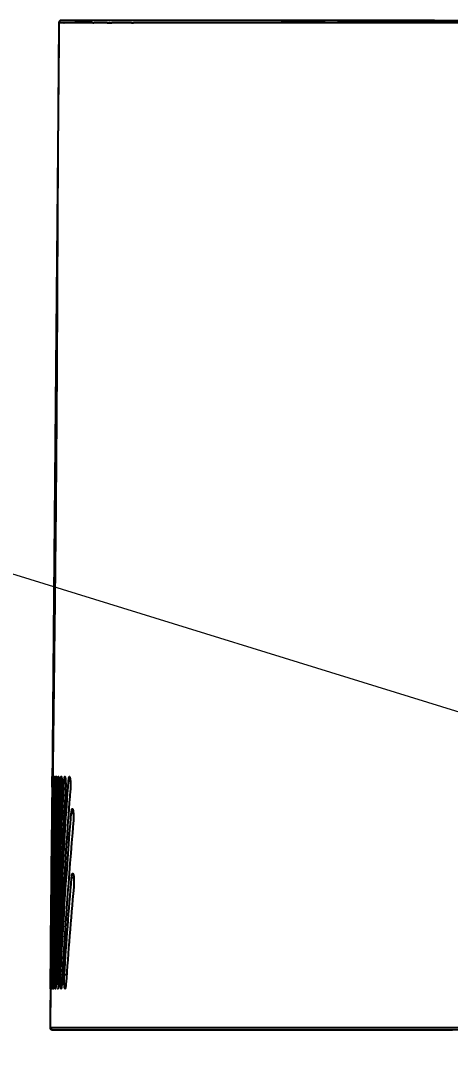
# Model space of a CAD drawing. Header units: millimetres. Extents: x 1677 to 3499, y -182 to 1106.
# Drawn here: x 2311.1 to 2368.7, y 757.2 to 894.8 of the extents above; entities that cross this region are included whole.
import ezdxf

# ---------------------------------------------------------------- set-up
doc = ezdxf.new("R2010")
doc.units = ezdxf.units.MM
doc.linetypes.add('CENTERX2', pattern=[20.32, 12.7, -2.54, 2.54, -2.54])
doc.layers.add('中心线层', color=1, linetype='CENTERX2', lineweight=25)
doc.layers.add('尺寸线层', color=3, linetype='Continuous', lineweight=18)
doc.styles.get("Standard").update_dxf_attribs({"font": 'txt.shx', "bigfont": 'gbcbig.shx'})
doc.dimstyles.new('ISO-25', dxfattribs={"dimtxt": 3.5, "dimasz": 2.5, "dimexe": 1.25, "dimexo": 0.625, "dimtad": 1, "dimtxsty": 'Standard', "dimcen": 2.5, "dimdle": 5, "dimadec": 0, "dimazin": 0, "dimtfac": 1, "dimtmove": 0, "dimatfit": 3, "dimfxl": 0, "dimarcsym": 0})

# ---------------------------------------------------------------- blocks, each defined once
blk = doc.blocks.new('*X17')
at = {"layer": '尺寸线层', "linetype": 'Continuous'}
for points in [[(2349.26, 648.15), (2345.98, 655.57), (2343.76, 654.11)], [(2350.64, 646.07), (2356.14, 640.11), (2353.91, 638.65)]]:
    blk.add_hatch(color=0, dxfattribs=at).paths.add_polyline_path(points, flags=0)
at = {"layer": '尺寸线层', "color": 0, "linetype": 'Continuous'}
blk.add_line((2296.95, 727.78), (2355.12, 639.25), dxfattribs=at)
at = {"layer": '尺寸线层', "color": 0, "insert": (2319.46, 710.86), "char_height": 14, "width": 106, "attachment_point": 5, "rotation": 303.3044}
blk.add_mtext('8-%%C2,5', dxfattribs=at)
blk = doc.blocks.new('*X18')
at = {"layer": '尺寸线层', "linetype": 'Continuous'}
for points in [[(2336.69, 637.87), (2330.12, 642.63), (2328.93, 640.24)], [(2340.49, 635.97), (2348.25, 633.59), (2347.06, 631.21)]]:
    blk.add_hatch(color=0, dxfattribs=at).paths.add_polyline_path(points, flags=0)
at = {"layer": '尺寸线层', "color": 0, "linetype": 'Continuous'}
blk.add_line((2055.2, 778.21), (2347.79, 632.33), dxfattribs=at)
at = {"layer": '尺寸线层', "color": 0, "insert": (2186.53, 724.49), "char_height": 14, "width": 566, "attachment_point": 5, "rotation": 333.4999}
blk.add_mtext('Injection-molded copper nuts  M3X6', dxfattribs=at)
blk = doc.blocks.new('*X22')
at = {"layer": '尺寸线层', "linetype": 'Continuous'}
for points in [[(2390.1, 795.73), (2382.86, 799.37), (2382.07, 796.83)], [(2397.27, 793.51), (2405.3, 792.42), (2404.51, 789.87)]]:
    blk.add_hatch(color=0, dxfattribs=at).paths.add_polyline_path(points, flags=0)
at = {"layer": '尺寸线层', "color": 0, "linetype": 'Continuous'}
blk.add_line((2211.36, 851.09), (2405.06, 791.1), dxfattribs=at)
at = {"layer": '尺寸线层', "color": 0, "char_height": 14, "attachment_point": 5, "rotation": 342.7914}
for s, insert, width in [('2-{\\fCXGDTSHP;f}%%C7.5', (2253.76, 847.24), 166.5833), ('%%C3.5', (2248.62, 830.63), 64)]:
    blk.add_mtext(s, dxfattribs=dict(at, insert=insert, width=width))

msp = doc.modelspace()

# ---------------------------------------------------------------- linework, layer by layer
at = {"layer": '中心线层', "color": 7, "linetype": 'Continuous', "lineweight": 25}
for p, q in [((2366.57, 894.82), (2366.57, 894.77)), ((2366.57, 894.77), (2366.57, 894.71)), ((2366.57, 894.71), (2366.57, 894.56)), ((2366.57, 894.56), (2366.57, 894.55)), ((2315.17, 775.3), (2315.33, 792.68)), ((2315.31, 791.43), (2315.2, 779.34)), ((2315.31, 791.89), (2315.31, 792.68)), ((2315.08, 766.34), (2315.03, 759.63)), ((2315.08, 766.34), (2315.07, 765.45)), ((2315.07, 764.92), (2315.02, 759.63))]:
    msp.add_line(p, q, dxfattribs=at)
at = {"layer": '中心线层', "color": 8, "linetype": 'Continuous', "lineweight": 25}
for p, q in [((2316.2, 894.52), (2316.18, 892.22)), ((2316.2, 894.52), (2316.21, 894.52)), ((2317.11, 792.68), (2316.91, 792.68)), ((2317.74, 792.68), (2317.49, 792.68)), ((2318.15, 788.35), (2317.87, 788.35)), ((2318.21, 779.69), (2317.91, 779.69)), ((2316.23, 766.7), (2316.02, 766.7)), ((2316.68, 766.7), (2316.43, 766.7)), ((2317.25, 766.7), (2316.94, 766.7)), ((2315.03, 759.63), (2315.02, 759.63))]:
    msp.add_line(p, q, dxfattribs=at)
at = {"layer": '中心线层', "color": 7, "linetype": 'Continuous', "lineweight": 25}
for points in [[(2316.18, 892.22), (2315.75, 843.2), (2315.31, 791.89)], [(2315.17, 776.61), (2315.15, 773.98), (2315.13, 771.35)]]:
    msp.add_lwpolyline(points, dxfattribs=at)
for points, knots in [([(2316.5, 894.82), (2316.47, 894.82), (2316.41, 894.81), (2316.34, 894.78), (2316.29, 894.74), (2316.25, 894.69), (2316.21, 894.62), (2316.2, 894.56), (2316.2, 894.52)], [0, 0, 0, 0, 7655.187236, 11778.584095, 15996.161099, 20220.335941, 24364.123376, 32085.237092, 32085.237092, 32085.237092, 32085.237092]), ([(2316.5, 894.82), (2316.43, 894.82), (2316.35, 894.79), (2316.23, 894.67), (2316.2, 894.59), (2316.2, 894.52)], [0, 0, 0, 0, 6301.19094, 6301.19094, 12602.38188, 12602.38188, 12602.38188, 12602.38188]), ([(2366.57, 894.82), (2366.17, 894.82), (2365.37, 894.82), (2364.17, 894.82), (2362.98, 894.82), (2361.79, 894.82), (2360.61, 894.82), (2359.42, 894.82), (2358.24, 894.82), (2357.07, 894.82), (2355.9, 894.82), (2354.73, 894.82), (2353.57, 894.82), (2352.42, 894.82), (2351.27, 894.82), (2350.12, 894.82), (2348.99, 894.82), (2347.86, 894.82), (2346.73, 894.82), (2345.62, 894.82), (2344.51, 894.82), (2343.42, 894.82), (2342.34, 894.82), (2341.27, 894.82), (2340.22, 894.82), (2339.2, 894.82), (2338.19, 894.82), (2337.21, 894.82), (2336.25, 894.82), (2335.32, 894.82), (2334.41, 894.82), (2333.53, 894.82), (2332.68, 894.82), (2331.86, 894.82), (2331.08, 894.82), (2330.33, 894.82), (2328.74, 894.82), (2326.62, 894.82), (2324.41, 894.82), (2322.73, 894.82), (2321.43, 894.82), (2320.43, 894.82), (2319.64, 894.82), (2319.01, 894.82), (2318.51, 894.82), (2318.11, 894.82), (2317.78, 894.82), (2317.52, 894.82), (2317.3, 894.82), (2317.12, 894.82), (2316.97, 894.82), (2316.86, 894.82), (2316.77, 894.82), (2316.7, 894.82), (2316.64, 894.82), (2316.6, 894.82), (2316.57, 894.82), (2316.55, 894.82), (2316.53, 894.82), (2316.52, 894.82), (2316.51, 894.82), (2316.51, 894.82), (2316.5, 894.82), (2316.5, 894.82), (2316.5, 894.82), (2316.5, 894.82)], [0, 0, 0, 0, 2798.147816, 5595.362831, 8391.34015, 11185.819266, 13978.587208, 16769.48174, 19558.394599, 22345.274776, 25130.131817, 27913.039144, 30694.137383, 33473.920089, 36253.498741, 39033.708109, 41815.524252, 44600.090681, 47388.726296, 50182.932506, 52983.520725, 55786.790808, 58590.285153, 61392.135139, 64190.770419, 66984.946688, 69773.775246, 72557.255733, 75341.374812, 78130.553313, 80928.341506, 83737.875362, 86554.6104, 89368.900882, 92170.920701, 94961.988564, 97748.393365, 110704.022895, 123320.232777, 135473.62711, 147214.043559, 158587.210175, 169584.406064, 180194.521819, 190404.119089, 200207.752084, 209616.920034, 218631.854277, 227251.913175, 235476.090095, 243302.476419, 250731.218639, 257762.783234, 264397.468457, 270635.452641, 276476.831019, 281921.643291, 286969.893859, 291621.566313, 295876.633494, 299735.064214, 303196.827495, 306261.895036, 308930.242435, 311201.849587, 311201.849587, 311201.849587, 311201.849587]), ([(2316.88, 894.52), (2316.88, 894.52), (2316.88, 894.52), (2316.88, 894.52), (2316.89, 894.52), (2316.9, 894.52), (2316.91, 894.53), (2316.94, 894.53), (2317.01, 894.54), (2317.16, 894.56), (2317.34, 894.57), (2317.53, 894.57), (2317.64, 894.57), (2317.76, 894.56), (2317.89, 894.55), (2318.02, 894.54), (2318.09, 894.53), (2318.13, 894.52)], [0, 0, 0, 0, 148.984714, 297.969423, 595.93883, 1191.877625, 2383.75469, 4767.493739, 9534.916782, 19069.653484, 38139.260847, 47673.901612, 52441.285249, 57208.794968, 66743.761172, 71482.492288, 76278.859164, 76278.859164, 76278.859164, 76278.859164]), ([(2320.63, 894.53), (2320.34, 894.55), (2320.08, 894.56), (2319.59, 894.58), (2319.37, 894.58), (2318.76, 894.57), (2318.43, 894.55), (2318.14, 894.52)], [0, 0, 0, 0, 4456.32617, 4456.32617, 8912.65234, 8912.65234, 17825.30468, 17825.30468, 17825.30468, 17825.30468]), ([(2320.75, 894.52), (2320.82, 894.53), (2320.97, 894.53), (2321.19, 894.53), (2321.42, 894.54), (2321.64, 894.54), (2321.87, 894.54), (2322.09, 894.54), (2322.31, 894.54), (2322.52, 894.53), (2322.73, 894.53), (2322.87, 894.52), (2322.93, 894.52)], [0, 0, 0, 0, 6299.106146, 12344.930066, 18138.364769, 23680.249278, 28971.349743, 34012.344543, 38803.813263, 43346.229433, 47639.956889, 51685.249637, 51685.249637, 51685.249637, 51685.249637]), ([(2322.98, 894.52), (2323.06, 894.52), (2323.24, 894.53), (2323.5, 894.53), (2323.76, 894.53), (2324.03, 894.53), (2324.29, 894.53), (2324.55, 894.53), (2324.8, 894.53), (2325.05, 894.53), (2325.3, 894.53), (2325.54, 894.53), (2325.77, 894.53), (2326, 894.53), (2326.15, 894.52), (2326.22, 894.52)], [0, 0, 0, 0, 6497.553041, 12771.710009, 18820.827028, 24643.567273, 30238.847815, 35605.791723, 40743.685459, 45651.941562, 50330.066505, 54777.633599, 58994.260713, 62979.592575, 66733.287332, 66733.287332, 66733.287332, 66733.287332]), ([(2366.57, 894.55), (2364.72, 894.56), (2362.89, 894.56), (2359.23, 894.56), (2357.42, 894.56), (2355.16, 894.55), (2354.71, 894.55), (2354.03, 894.54), (2353.81, 894.53), (2353.47, 894.53), (2353.36, 894.52), (2353.19, 894.52), (2353.14, 894.52), (2353.03, 894.52), (2352.97, 894.52), (2352.02, 894.53), (2351.13, 894.54), (2349.37, 894.54), (2348.49, 894.54), (2346.75, 894.54), (2345.89, 894.53), (2345.04, 894.52)], [0, 0, 0, 0, 13086.119697, 13086.119697, 26172.239394, 26172.239394, 29443.769318, 29443.769318, 31079.53428, 31079.53428, 31897.416761, 31897.416761, 32306.358002, 32306.358002, 32715.299242, 32715.299242, 39258.35909, 39258.35909, 45801.418939, 45801.418939, 52344.478787, 52344.478787, 52344.478787, 52344.478787]), ([(2366.57, 894.82), (2366.82, 894.82), (2367.32, 894.82), (2368.23, 894.82), (2369.08, 894.82), (2369.77, 894.82), (2370.13, 894.82), (2370.29, 894.82), (2370.37, 894.82)], [0, 0, 0, 0, 6558.554252, 13114.57198, 23410.546195, 28691.052018, 30765.509528, 32839.956945, 32839.956945, 32839.956945, 32839.956945]), ([(2366.57, 894.55), (2366.82, 894.55), (2367.33, 894.55), (2368.23, 894.55), (2369.09, 894.55), (2369.77, 894.55), (2370.14, 894.55), (2370.3, 894.55), (2370.38, 894.55)], [0, 0, 0, 0, 6558.685662, 13114.834748, 23411.015257, 28691.626882, 30766.125957, 32840.614938, 32840.614938, 32840.614938, 32840.614938]), ([(2316.2, 894.52), (2316.17, 891.11), (2316.14, 887.67), (2316.12, 884.15), (2316.12, 884.12)], [0, 0, 0, 0, 12453.512096, 12582.524693, 12582.524693, 12582.524693, 12582.524693]), ([(2318.13, 894.52), (2317.95, 894.52), (2317.79, 894.52), (2317.32, 894.52), (2317.08, 894.52), (2316.88, 894.52)], [0, 0, 0, 0, 3947.578939, 3947.578939, 12609.133749, 12609.133749, 12609.133749, 12609.133749]), ([(2320.63, 894.52), (2320.13, 894.52), (2319.71, 894.52), (2318.85, 894.52), (2318.46, 894.52), (2318.14, 894.52)], [0, 0, 0, 0, 5427.85067, 5427.85067, 12617.499311, 12617.499311, 12617.499311, 12617.499311]), ([(2345.04, 894.52), (2343.32, 894.52), (2341.64, 894.52), (2337.85, 894.52), (2335.81, 894.52), (2332.06, 894.52), (2330.39, 894.52), (2327.94, 894.52), (2327.04, 894.52), (2326.22, 894.52)], [0, 0, 0, 0, 4790.559033, 4790.559033, 11340.536819, 11340.536819, 17890.514605, 17890.514605, 22495.968784, 22495.968784, 22495.968784, 22495.968784]), ([(2366.57, 894.52), (2362.41, 894.52), (2358.26, 894.52), (2351.74, 894.52), (2349.31, 894.52), (2346.3, 894.52), (2345.67, 894.52), (2345.04, 894.52)], [0, 0, 0, 0, 10176.036814, 10176.036814, 16371.32713, 16371.32713, 18035.4717, 18035.4717, 18035.4717, 18035.4717]), ([(2316.18, 892.22), (2316.16, 889.22), (2316.1, 882.51), (2316.04, 872.04), (2315.99, 861.67), (2315.95, 852.21), (2315.9, 843.71), (2315.84, 835.18), (2315.76, 825.71), (2315.64, 815.28), (2315.51, 803.97), (2315.4, 795.31), (2315.34, 790.48), (2315.33, 789.34)], [0, 0, 0, 0, 5223.179168, 11704.290051, 18041.784606, 22679.938958, 27222.650092, 31698.815291, 36155.996665, 42132.29419, 48196.850694, 54370.103594, 56259.767283, 56259.767283, 56259.767283, 56259.767283]), ([(2315.32, 793.28), (2315.32, 793.29), (2315.32, 793.31), (2315.31, 793.25), (2315.31, 793.12), (2315.31, 792.91), (2315.31, 792.64), (2315.31, 792.37), (2315.3, 792.07), (2315.3, 791.74), (2315.3, 791.54), (2315.3, 791.43)], [0, 0, 0, 0, 2615.676217, 7192.340788, 11821.354436, 19690.656522, 24386.753146, 29579.781478, 35583.616271, 40553.4487, 47362.409197, 47362.409197, 47362.409197, 47362.409197]), ([(2315.31, 792.68), (2315.32, 792.82), (2315.32, 792.95), (2315.32, 793.15), (2315.32, 793.22), (2315.32, 793.3), (2315.32, 793.31), (2315.32, 793.27), (2315.32, 793.22), (2315.32, 793.06), (2315.32, 792.95), (2315.32, 792.69), (2315.32, 792.54), (2315.31, 792.22), (2315.31, 792.05), (2315.31, 791.73), (2315.31, 791.57), (2315.31, 791.43)], [0, 0, 0, 0, 5267.741996, 5267.741996, 10535.483992, 10535.483992, 15803.225987, 15803.225987, 21070.967983, 21070.967983, 26338.709979, 26338.709979, 31606.451975, 31606.451975, 36874.19397, 36874.19397, 42141.935966, 42141.935966, 42141.935966, 42141.935966]), ([(2315.33, 792.68), (2315.33, 792.82), (2315.33, 792.95), (2315.34, 793.15), (2315.34, 793.22), (2315.34, 793.3), (2315.34, 793.31), (2315.34, 793.27), (2315.34, 793.22), (2315.34, 793.06), (2315.34, 792.95), (2315.34, 792.69), (2315.34, 792.54), (2315.34, 792.22), (2315.34, 792.05), (2315.34, 791.73), (2315.33, 791.57), (2315.33, 791.43)], [0, 0, 0, 0, 5267.796892, 5267.796892, 10535.593785, 10535.593785, 15803.390677, 15803.390677, 21071.187569, 21071.187569, 26338.984462, 26338.984462, 31606.781354, 31606.781354, 36874.578246, 36874.578246, 42142.375139, 42142.375139, 42142.375139, 42142.375139]), ([(2315.38, 792.68), (2315.38, 792.82), (2315.38, 792.95), (2315.39, 793.15), (2315.39, 793.22), (2315.39, 793.3), (2315.4, 793.31), (2315.4, 793.27), (2315.4, 793.22), (2315.4, 793.06), (2315.41, 792.95), (2315.41, 792.69), (2315.41, 792.54), (2315.4, 792.22), (2315.4, 792.05), (2315.4, 791.73), (2315.4, 791.57), (2315.39, 791.43)], [0, 0, 0, 0, 5267.932685, 5267.932685, 10535.86537, 10535.86537, 15803.798055, 15803.798055, 21071.73074, 21071.73074, 26339.663425, 26339.663425, 31607.59611, 31607.59611, 36875.528795, 36875.528795, 42143.46148, 42143.46148, 42143.46148, 42143.46148]), ([(2315.47, 792.68), (2315.47, 792.71), (2315.47, 792.76), (2315.47, 792.84), (2315.47, 792.92), (2315.47, 792.98), (2315.48, 793.08), (2315.48, 793.18), (2315.49, 793.27), (2315.49, 793.31), (2315.5, 793.3), (2315.51, 793.17), (2315.51, 792.89), (2315.51, 792.61), (2315.51, 792.38), (2315.51, 792.14), (2315.51, 791.92), (2315.51, 791.73), (2315.5, 791.57), (2315.5, 791.48), (2315.5, 791.43)], [0, 0, 0, 0, 2301.223718, 4581.055043, 6853.733034, 9133.630948, 11434.986958, 17139.666889, 22844.412045, 28546.622714, 34248.704134, 45596.807993, 56949.344841, 62658.403532, 68367.413951, 74077.739898, 79788.27236, 83612.29923, 87403.197843, 91227.522658, 91227.522658, 91227.522658, 91227.522658]), ([(2315.61, 792.68), (2315.61, 792.71), (2315.61, 792.76), (2315.61, 792.84), (2315.62, 792.92), (2315.62, 792.98), (2315.62, 793.08), (2315.63, 793.18), (2315.64, 793.27), (2315.64, 793.31), (2315.65, 793.3), (2315.67, 793.17), (2315.67, 792.89), (2315.68, 792.61), (2315.68, 792.38), (2315.68, 792.14), (2315.67, 791.92), (2315.67, 791.73), (2315.67, 791.57), (2315.67, 791.48), (2315.67, 791.43)], [0, 0, 0, 0, 2301.291337, 4581.235741, 6854.072652, 9134.174955, 11435.779744, 17140.783566, 22846.03836, 28548.669491, 34251.146337, 45600.038454, 56953.270253, 62662.772242, 68372.032531, 74082.781364, 79793.799152, 83617.990662, 87409.161023, 91233.902063, 91233.902063, 91233.902063, 91233.902063]), ([(2315.81, 792.68), (2315.81, 792.71), (2315.82, 792.76), (2315.82, 792.84), (2315.82, 792.92), (2315.83, 792.98), (2315.83, 793.08), (2315.84, 793.18), (2315.85, 793.27), (2315.86, 793.31), (2315.87, 793.3), (2315.89, 793.17), (2315.9, 792.89), (2315.91, 792.61), (2315.91, 792.38), (2315.91, 792.14), (2315.91, 791.92), (2315.9, 791.73), (2315.9, 791.57), (2315.9, 791.48), (2315.9, 791.43)], [0, 0, 0, 0, 2301.367113, 4581.46149, 6854.52457, 9134.929984, 11436.914338, 17142.348499, 22848.37081, 28551.589001, 34254.650107, 45604.676033, 56958.888261, 62669.045978, 68378.612225, 74089.988183, 79801.685401, 83626.106282, 87417.662113, 91243.011227, 91243.011227, 91243.011227, 91243.011227]), ([(2316.09, 792.68), (2316.09, 792.71), (2316.1, 792.76), (2316.1, 792.84), (2316.1, 792.92), (2316.11, 792.98), (2316.12, 793.08), (2316.13, 793.18), (2316.14, 793.27), (2316.15, 793.31), (2316.17, 793.3), (2316.19, 793.17), (2316.21, 792.89), (2316.22, 792.61), (2316.22, 792.38), (2316.22, 792.14), (2316.22, 791.92), (2316.21, 791.73), (2316.21, 791.57), (2316.21, 791.48), (2316.2, 791.43)], [0, 0, 0, 0, 2301.440535, 4581.721622, 6855.088998, 9135.918644, 11438.447546, 17144.422084, 22851.530745, 28555.527477, 34259.398415, 45610.963368, 56966.480574, 62677.551482, 68387.465239, 74099.713526, 79812.31513, 83637.033919, 87429.107573, 91255.300838, 91255.300838, 91255.300838, 91255.300838]), ([(2316.46, 792.68), (2316.46, 792.71), (2316.46, 792.76), (2316.46, 792.84), (2316.47, 792.92), (2316.47, 792.98), (2316.48, 793.08), (2316.5, 793.18), (2316.51, 793.27), (2316.53, 793.31), (2316.55, 793.3), (2316.58, 793.17), (2316.6, 792.89), (2316.61, 792.61), (2316.62, 792.38), (2316.62, 792.14), (2316.62, 791.92), (2316.61, 791.73), (2316.61, 791.57), (2316.6, 791.48), (2316.6, 791.43)], [0, 0, 0, 0, 2301.497768, 4582.000433, 6855.76107, 9137.160139, 11440.436155, 17147.061361, 22855.640639, 28560.63191, 34265.576104, 45619.145985, 56976.330641, 62688.620426, 68398.902595, 74112.30957, 79826.069753, 83651.156992, 87443.899919, 91271.22201, 91271.22201, 91271.22201, 91271.22201]), ([(2316.91, 792.68), (2316.92, 792.71), (2316.92, 792.76), (2316.92, 792.84), (2316.93, 792.92), (2316.94, 792.98), (2316.95, 793.08), (2316.96, 793.18), (2316.99, 793.27), (2317.01, 793.31), (2317.04, 793.3), (2317.07, 793.17), (2317.1, 792.89), (2317.11, 792.61), (2317.12, 792.38), (2317.12, 792.14), (2317.12, 791.92), (2317.11, 791.73), (2317.11, 791.57), (2317.1, 791.48), (2317.1, 791.43)], [0, 0, 0, 0, 2301.499117, 4582.241706, 6856.494283, 9138.646937, 11442.943827, 17150.279506, 22860.842223, 28567.035818, 34273.402599, 45629.526541, 56988.760388, 62702.660316, 68413.225949, 74128.13099, 79843.34013, 83668.830424, 87462.420098, 91291.273965, 91291.273965, 91291.273965, 91291.273965]), ([(2317.49, 792.68), (2317.5, 792.71), (2317.5, 792.76), (2317.51, 792.84), (2317.52, 792.92), (2317.52, 792.98), (2317.54, 793.08), (2317.56, 793.18), (2317.58, 793.27), (2317.61, 793.31), (2317.65, 793.3), (2317.7, 793.17), (2317.73, 792.89), (2317.75, 792.61), (2317.76, 792.38), (2317.76, 792.14), (2317.76, 791.92), (2317.75, 791.73), (2317.75, 791.57), (2317.74, 791.48), (2317.73, 791.43)], [0, 0, 0, 0, 2301.256152, 4582.17378, 6857.044664, 9140.277563, 11446.128276, 17154.065318, 22867.531601, 28575.183477, 34283.484226, 45642.902917, 57004.55226, 62720.716459, 68431.121418, 74148.044712, 79865.102008, 83690.907672, 87485.580902, 91316.718567, 91316.718567, 91316.718567, 91316.718567]), ([(2316.2, 791.43), (2316.16, 790.35), (2316.06, 788.13), (2315.93, 784.73), (2315.8, 781.18), (2315.68, 777.47), (2315.56, 773.6), (2315.45, 769.58), (2315.38, 766.84), (2315.34, 765.45)], [0, 0, 0, 0, 4680.819901, 9586.464237, 14716.931239, 20072.22131, 25652.336493, 31457.279799, 37487.054437, 37487.054437, 37487.054437, 37487.054437]), ([(2317.1, 791.43), (2317.04, 790.52), (2316.93, 788.7), (2316.77, 785.94), (2316.61, 783.14), (2316.46, 780.29), (2316.32, 777.4), (2316.18, 774.48), (2316.05, 771.5), (2315.92, 768.49), (2315.84, 766.47), (2315.8, 765.45)], [0, 0, 0, 0, 4949.941428, 9976.288691, 15079.131019, 20258.555977, 25514.587114, 30847.239174, 36256.526845, 41742.464602, 47305.066552, 47305.066552, 47305.066552, 47305.066552]), ([(2316.02, 766.7), (2316.21, 771.03), (2316.43, 775.36), (2316.91, 784.02), (2317.18, 788.35), (2317.49, 792.68)], [0, 0, 0, 0, 6350.6956, 6350.6956, 12701.3912, 12701.3912, 12701.3912, 12701.3912]), ([(2317.73, 791.43), (2317.39, 787.1), (2317.1, 782.77), (2316.58, 774.11), (2316.35, 769.78), (2316.15, 765.45)], [0, 0, 0, 0, 6340.293969, 6340.293969, 12680.587939, 12680.587939, 12680.587939, 12680.587939]), ([(2317.92, 788.74), (2317.91, 788.73), (2317.91, 788.71), (2317.9, 788.68), (2317.9, 788.67)], [0, 0, 0, 0, 6424.209592, 12719.266893, 12719.266893, 12719.266893, 12719.266893]), ([(2317.92, 788.74), (2317.92, 788.77), (2317.93, 788.82), (2317.94, 788.86), (2317.95, 788.88)], [0, 0, 0, 0, 6363.182584, 12719.269974, 12719.269974, 12719.269974, 12719.269974]), ([(2317.95, 788.88), (2317.95, 788.89), (2317.96, 788.92), (2317.97, 788.94), (2317.98, 788.95)], [0, 0, 0, 0, 6358.293094, 12719.389706, 12719.389706, 12719.389706, 12719.389706]), ([(2317.98, 788.95), (2317.98, 788.95), (2317.98, 788.95), (2317.98, 788.95), (2317.98, 788.96), (2317.99, 788.96), (2317.99, 788.96), (2317.99, 788.96), (2317.99, 788.96), (2317.99, 788.97), (2317.99, 788.97), (2318, 788.97), (2318, 788.97), (2318, 788.97), (2318, 788.97), (2318, 788.97), (2318.01, 788.97), (2318.01, 788.97), (2318.01, 788.97), (2318.01, 788.97), (2318.01, 788.97), (2318.02, 788.97), (2318.02, 788.97), (2318.02, 788.97), (2318.02, 788.97), (2318.02, 788.97), (2318.03, 788.97), (2318.03, 788.97), (2318.03, 788.97), (2318.03, 788.97), (2318.03, 788.97), (2318.03, 788.96), (2318.03, 788.96), (2318.03, 788.96), (2318.04, 788.96), (2318.04, 788.96), (2318.04, 788.96), (2318.04, 788.96), (2318.04, 788.96), (2318.04, 788.96), (2318.04, 788.96), (2318.04, 788.95), (2318.05, 788.95), (2318.05, 788.94), (2318.06, 788.93), (2318.06, 788.92), (2318.07, 788.9), (2318.07, 788.89), (2318.08, 788.88), (2318.08, 788.87)], [0, 0, 0, 0, 7281.571353, 14555.8285, 17464.152746, 21825.669137, 25459.784013, 29093.830786, 32728.162032, 36363.130245, 39999.087736, 43636.386531, 47275.378267, 50916.414094, 54559.844568, 58206.019562, 65507.911675, 72824.959299, 76490.07397, 80160.012468, 83835.117144, 87515.728914, 91202.187166, 94894.829676, 102299.926754, 106013.131386, 109733.853677, 113462.422167, 117199.163327, 120944.401493, 122820.312712, 124698.46879, 127708.283262, 129916.575517, 132114.64591, 133945.180203, 135774.678171, 137603.184115, 139430.742409, 143083.18274, 144908.164998, 146732.37776, 153397.865105, 163382.544368, 175850.753756, 192476.571218, 204966.880431, 219582.175445, 234266.020105, 234266.020105, 234266.020105, 234266.020105]), ([(2318.08, 788.87), (2318.08, 788.86), (2318.09, 788.83), (2318.1, 788.8), (2318.1, 788.78)], [0, 0, 0, 0, 6361.971196, 12720.173901, 12720.173901, 12720.173901, 12720.173901]), ([(2318.13, 788.59), (2318.14, 788.57), (2318.14, 788.53), (2318.14, 788.49), (2318.15, 788.46)], [0, 0, 0, 0, 6362.296184, 12720.743609, 12720.743609, 12720.743609, 12720.743609]), ([(2318.15, 788.46), (2318.16, 788.27), (2318.17, 788.03), (2318.17, 787.67), (2318.17, 787.55), (2318.16, 787.32), (2318.15, 787.2), (2318.14, 787.1)], [0, 0, 0, 0, 8972.005856, 8972.005856, 13458.008784, 13458.008784, 17944.011712, 17944.011712, 17944.011712, 17944.011712]), ([(2317.96, 780.08), (2317.96, 780.09), (2317.97, 780.11), (2317.97, 780.13), (2317.98, 780.15), (2317.98, 780.17), (2317.99, 780.19), (2317.99, 780.21), (2318, 780.22), (2318, 780.24), (2318.01, 780.25), (2318.01, 780.26), (2318.02, 780.27), (2318.02, 780.28), (2318.02, 780.28), (2318.03, 780.29), (2318.03, 780.29), (2318.03, 780.29), (2318.03, 780.3), (2318.04, 780.3), (2318.04, 780.3), (2318.04, 780.3), (2318.04, 780.3), (2318.04, 780.3), (2318.04, 780.3), (2318.04, 780.31), (2318.04, 780.31), (2318.05, 780.31), (2318.05, 780.31), (2318.05, 780.31)], [0, 0, 0, 0, 8511.444884, 16998.767818, 23777.515681, 33937.605862, 41681.322012, 53317.144553, 59151.184774, 67929.966358, 75768.561861, 87603.340104, 94969.218636, 97877.985735, 102235.756004, 105621.401687, 110695.051864, 114075.183175, 116102.665059, 117623.074119, 119143.367431, 121254.790871, 123366.236539, 125477.847175, 127589.765486, 129702.134119, 131815.095626, 133928.792444, 136043.366861, 136043.366861, 136043.366861, 136043.366861]), ([(2317.96, 780.08), (2317.96, 780.07), (2317.96, 780.05), (2317.95, 780.02), (2317.95, 780.01)], [0, 0, 0, 0, 6429.254904, 12729.805214, 12729.805214, 12729.805214, 12729.805214]), ([(2318.13, 780.21), (2318.14, 780.19), (2318.15, 780.17), (2318.15, 780.14), (2318.16, 780.12)], [0, 0, 0, 0, 6367.376459, 12730.75786, 12730.75786, 12730.75786, 12730.75786]), ([(2318.19, 779.93), (2318.19, 779.91), (2318.2, 779.87), (2318.2, 779.83), (2318.2, 779.8)], [0, 0, 0, 0, 6367.772589, 12731.340581, 12731.340581, 12731.340581, 12731.340581]), ([(2318.2, 779.8), (2318.22, 779.61), (2318.23, 779.37), (2318.23, 779.01), (2318.23, 778.89), (2318.22, 778.66), (2318.21, 778.54), (2318.2, 778.44)], [0, 0, 0, 0, 8978.391464, 8978.391464, 13467.587196, 13467.587196, 17956.782928, 17956.782928, 17956.782928, 17956.782928]), ([(2315.19, 776.42), (2315.17, 774.32), (2315.11, 769.31), (2315.07, 764.34), (2315.04, 761.46)], [0, 0, 0, 0, 5323.383886, 12701.941999, 12701.941999, 12701.941999, 12701.941999]), ([(2315.07, 765.45), (2315.07, 765.42), (2315.07, 765.36), (2315.07, 765.29), (2315.07, 765.21), (2315.07, 765.14), (2315.07, 765.05), (2315.07, 764.94), (2315.06, 764.86), (2315.06, 764.82), (2315.06, 764.83), (2315.07, 764.96), (2315.07, 765.24), (2315.07, 765.52), (2315.07, 765.75), (2315.08, 765.99), (2315.08, 766.21), (2315.08, 766.4), (2315.08, 766.55), (2315.08, 766.65), (2315.08, 766.7)], [0, 0, 0, 0, 2306.954187, 4592.415608, 6870.661565, 9156.104415, 11463.021433, 17181.722024, 22900.367479, 28616.485155, 34332.590635, 45708.52884, 57089.00031, 62812.061869, 68535.130194, 74259.493578, 79983.837412, 83817.371598, 87617.540921, 91451.05165, 91451.05165, 91451.05165, 91451.05165]), ([(2315.09, 765.45), (2315.09, 765.42), (2315.09, 765.36), (2315.09, 765.29), (2315.09, 765.21), (2315.08, 765.14), (2315.08, 765.05), (2315.08, 764.94), (2315.08, 764.86), (2315.08, 764.82), (2315.08, 764.83), (2315.08, 764.96), (2315.08, 765.24), (2315.08, 765.52), (2315.08, 765.75), (2315.09, 765.99), (2315.09, 766.21), (2315.09, 766.4), (2315.09, 766.55), (2315.09, 766.65), (2315.09, 766.7)], [0, 0, 0, 0, 2306.963276, 4592.437555, 6870.699257, 9156.15982, 11463.095613, 17181.840624, 22900.520975, 28616.692354, 34332.820269, 45708.827969, 57089.36572, 62812.452909, 68535.572476, 74259.961054, 79984.369943, 83817.919013, 87618.116486, 91451.665952, 91451.665952, 91451.665952, 91451.665952]), ([(2315.13, 765.45), (2315.13, 765.42), (2315.13, 765.36), (2315.13, 765.29), (2315.13, 765.21), (2315.12, 765.14), (2315.12, 765.05), (2315.12, 764.94), (2315.12, 764.86), (2315.11, 764.82), (2315.11, 764.83), (2315.11, 764.96), (2315.11, 765.24), (2315.11, 765.52), (2315.11, 765.75), (2315.11, 765.99), (2315.12, 766.21), (2315.12, 766.4), (2315.12, 766.55), (2315.12, 766.65), (2315.12, 766.7)], [0, 0, 0, 0, 2306.982651, 4592.487167, 6870.788214, 9156.29527, 11463.282604, 17182.131668, 22900.907119, 28617.203732, 34333.398119, 45709.584699, 57090.290507, 62813.465953, 68536.680631, 74261.158614, 79985.700206, 83819.292563, 87619.55733, 91453.198828, 91453.198828, 91453.198828, 91453.198828]), ([(2315.21, 765.45), (2315.21, 765.42), (2315.21, 765.36), (2315.21, 765.29), (2315.21, 765.21), (2315.2, 765.14), (2315.2, 765.05), (2315.2, 764.94), (2315.19, 764.86), (2315.19, 764.82), (2315.18, 764.83), (2315.18, 764.96), (2315.18, 765.24), (2315.18, 765.52), (2315.18, 765.75), (2315.18, 765.99), (2315.18, 766.21), (2315.18, 766.4), (2315.19, 766.55), (2315.19, 766.65), (2315.19, 766.7)], [0, 0, 0, 0, 2307.019361, 4592.583027, 6870.963845, 9156.569006, 11463.670116, 17182.709846, 22901.704639, 28618.237671, 34334.592678, 45711.155826, 57092.208649, 62815.580628, 68538.962428, 74263.638679, 79988.431518, 83822.117005, 87622.516674, 91456.34369, 91456.34369, 91456.34369, 91456.34369]), ([(2315.34, 765.45), (2315.34, 765.42), (2315.34, 765.36), (2315.34, 765.29), (2315.34, 765.21), (2315.33, 765.14), (2315.33, 765.05), (2315.33, 764.94), (2315.32, 764.86), (2315.31, 764.82), (2315.3, 764.83), (2315.3, 764.96), (2315.29, 765.24), (2315.29, 765.52), (2315.29, 765.75), (2315.29, 765.99), (2315.29, 766.21), (2315.29, 766.4), (2315.3, 766.55), (2315.3, 766.65), (2315.3, 766.7)], [0, 0, 0, 0, 2307.070664, 4592.726407, 6871.238561, 9157.01194, 11464.315004, 17183.645833, 22903.032452, 28619.941128, 34336.582622, 45713.777609, 57095.401174, 62819.115314, 68542.739552, 74267.760232, 79992.954576, 83826.793159, 87627.413687, 91461.552813, 91461.552813, 91461.552813, 91461.552813]), ([(2315.54, 765.45), (2315.54, 765.42), (2315.53, 765.36), (2315.53, 765.29), (2315.53, 765.21), (2315.53, 765.14), (2315.52, 765.05), (2315.51, 764.94), (2315.5, 764.86), (2315.49, 764.82), (2315.48, 764.83), (2315.47, 764.96), (2315.46, 765.24), (2315.46, 765.52), (2315.46, 765.75), (2315.46, 765.99), (2315.46, 766.21), (2315.46, 766.4), (2315.47, 766.55), (2315.47, 766.65), (2315.47, 766.7)], [0, 0, 0, 0, 2307.130453, 4592.913465, 6871.619616, 9157.651536, 11465.274163, 17185.006701, 22905.010786, 28622.462007, 34339.548752, 45717.689002, 57100.149279, 62824.391061, 68548.330005, 74273.88039, 79999.658544, 83833.718114, 87634.663801, 91469.278497, 91469.278497, 91469.278497, 91469.278497]), ([(2315.8, 765.45), (2315.8, 765.42), (2315.8, 765.36), (2315.8, 765.29), (2315.79, 765.21), (2315.79, 765.14), (2315.78, 765.05), (2315.77, 764.94), (2315.76, 764.86), (2315.75, 764.82), (2315.73, 764.83), (2315.71, 764.96), (2315.7, 765.24), (2315.7, 765.52), (2315.69, 765.75), (2315.69, 765.99), (2315.7, 766.21), (2315.7, 766.4), (2315.7, 766.55), (2315.71, 766.65), (2315.71, 766.7)], [0, 0, 0, 0, 2307.18928, 4593.135282, 6872.109134, 9158.511815, 11466.60448, 17186.855935, 22907.761059, 28625.948992, 34343.673825, 45723.131614, 57106.734645, 62831.732056, 68556.048633, 74282.354433, 80008.930515, 83843.284778, 87644.678376, 91479.972872, 91479.972872, 91479.972872, 91479.972872]), ([(2316.02, 765.31), (2316.02, 765.34), (2316.02, 765.39), (2316.01, 765.47), (2316.01, 765.56), (2316.01, 765.65), (2316.01, 765.79), (2316.01, 765.99), (2316.01, 766.21), (2316.01, 766.4), (2316.02, 766.55), (2316.02, 766.65), (2316.02, 766.7)], [0, 0, 0, 0, 3497.175864, 6961.33472, 10414.209658, 13877.744546, 17373.681032, 26051.6059, 34729.971544, 40540.267147, 46300.950559, 52113.514504, 52113.514504, 52113.514504, 52113.514504]), ([(2316.59, 765.45), (2316.59, 765.42), (2316.59, 765.36), (2316.58, 765.29), (2316.58, 765.21), (2316.57, 765.14), (2316.56, 765.05), (2316.54, 764.94), (2316.53, 764.86), (2316.51, 764.82), (2316.48, 764.83), (2316.45, 764.96), (2316.43, 765.24), (2316.42, 765.51), (2316.41, 765.75), (2316.41, 765.99), (2316.41, 766.21), (2316.42, 766.4), (2316.42, 766.55), (2316.43, 766.65), (2316.43, 766.7)], [0, 0, 0, 0, 2307.251612, 4593.626051, 6873.401186, 9160.97689, 11470.605461, 17192.262724, 22916.06856, 28636.417754, 34356.141036, 45739.591453, 57126.551179, 62853.928423, 68579.120479, 74307.778488, 80036.713964, 83871.892727, 87674.626026, 91512.076984, 91512.076984, 91512.076984, 91512.076984]), ([(2317.15, 765.45), (2317.15, 765.42), (2317.14, 765.36), (2317.14, 765.29), (2317.13, 765.21), (2317.12, 765.14), (2317.11, 765.05), (2317.09, 764.94), (2317.07, 764.86), (2317.04, 764.82), (2317.01, 764.83), (2316.97, 764.96), (2316.94, 765.24), (2316.93, 765.51), (2316.92, 765.74), (2316.92, 765.99), (2316.92, 766.21), (2316.93, 766.4), (2316.93, 766.55), (2316.94, 766.65), (2316.94, 766.7)], [0, 0, 0, 0, 2307.087567, 4593.660351, 6874.001627, 9162.508294, 11473.421367, 17195.90973, 22922.000712, 28643.931387, 34365.042464, 45751.315437, 57140.504998, 62869.683515, 68595.180573, 74325.595805, 80056.208622, 83891.869694, 87695.544049, 91534.690124, 91534.690124, 91534.690124, 91534.690124]), ([(2316.15, 765.45), (2316.14, 765.31), (2316.13, 765.05), (2316.1, 764.88), (2316.08, 764.82), (2316.08, 764.83), (2316.08, 764.83)], [0, 0, 0, 0, 8485.652558, 16902.729843, 21151.005102, 22581.436493, 22581.436493, 22581.436493, 22581.436493]), ([(2315.02, 759.63), (2315.02, 759.59), (2315.03, 759.51), (2315.1, 759.4), (2315.21, 759.33), (2315.29, 759.33), (2315.33, 759.32)], [0, 0, 0, 0, 5585.062029, 11300.180496, 17010.626967, 22584.826616, 22584.826616, 22584.826616, 22584.826616]), ([(2315.03, 759.63), (2315.02, 759.56), (2315.05, 759.47), (2315.17, 759.36), (2315.25, 759.33), (2315.32, 759.32)], [0, 0, 0, 0, 6368.915393, 6368.915393, 12737.830785, 12737.830785, 12737.830785, 12737.830785]), ([(2315.03, 759.63), (2315.03, 759.63), (2315.12, 759.63), (2315.72, 759.63), (2316.12, 759.63), (2316.43, 759.63), (2316.6, 759.63), (2317.17, 759.63), (2317.66, 759.63), (2318.96, 759.63), (2319.78, 759.63), (2321.47, 759.63), (2322.1, 759.63), (2323.22, 759.63), (2323.62, 759.63), (2324.49, 759.63), (2324.95, 759.63), (2325.94, 759.63), (2326.47, 759.63), (2327.6, 759.63), (2328.2, 759.63), (2330.13, 759.63), (2331.57, 759.63), (2334.73, 759.63), (2336.42, 759.63), (2340.01, 759.63), (2341.91, 759.63), (2344.82, 759.63), (2345.81, 759.63), (2347.78, 759.63), (2348.78, 759.63), (2351.79, 759.63), (2353.83, 759.63), (2359.98, 759.63), (2364.14, 759.63), (2372.45, 759.63), (2376.62, 759.63), (2384.96, 759.63), (2389.14, 759.63), (2397.5, 759.63), (2401.68, 759.63), (2414.23, 759.63), (2422.59, 759.63), (2430.94, 759.63)], [0, 0, 0, 0, 13940.176677, 20910.265016, 24395.309185, 24395.309185, 27880.353355, 27880.353355, 34850.441693, 34850.441693, 41820.530032, 41820.530032, 45305.574201, 45305.574201, 47048.096286, 47048.096286, 48790.618371, 48790.618371, 50533.140455, 50533.140455, 52275.66254, 52275.66254, 55760.706709, 55760.706709, 59245.750879, 59245.750879, 62730.795048, 62730.795048, 64473.317133, 64473.317133, 66215.839217, 66215.839217, 69700.883387, 69700.883387, 76670.971725, 76670.971725, 83641.060064, 83641.060064, 90611.148403, 90611.148403, 97581.236741, 97581.236741, 111521.413419, 111521.413419, 111521.413419, 111521.413419]), ([(2315.32, 759.32), (2315.32, 759.32), (2315.32, 759.32), (2315.33, 759.32), (2315.34, 759.32), (2315.36, 759.32), (2315.38, 759.32), (2315.42, 759.32), (2315.48, 759.32), (2315.56, 759.32), (2315.68, 759.32), (2315.84, 759.32), (2316.05, 759.32), (2316.32, 759.32), (2316.68, 759.32), (2317.13, 759.32), (2317.72, 759.32), (2318.5, 759.32), (2319.53, 759.32), (2320.94, 759.32), (2322.45, 759.32), (2323.86, 759.32), (2324.88, 759.32), (2325.9, 759.32), (2326.94, 759.32), (2328.28, 759.32), (2330.35, 759.32), (2332.94, 759.32), (2335.58, 759.32), (2337.39, 759.32), (2339.5, 759.32), (2341.56, 759.32), (2344.93, 759.32), (2349.6, 759.32), (2354.58, 759.32), (2359.49, 759.32), (2364.39, 759.32), (2369.64, 759.33), (2374.62, 759.32), (2379.61, 759.32), (2386.64, 759.32), (2394.15, 759.32), (2401.66, 759.32), (2408.39, 759.32), (2415.9, 759.32), (2423.42, 759.32), (2428.44, 759.32), (2430.94, 759.32)], [0, 0, 0, 0, 2130.126298, 4551.915995, 7265.411761, 10270.627846, 13567.544101, 17156.103644, 21036.216473, 25207.772, 29670.664348, 34424.835182, 39470.340019, 44807.445207, 50436.764166, 56359.442992, 62571.37631, 69068.34643, 75861.022576, 82953.66629, 90322.201732, 93134.578445, 95949.314685, 98773.645798, 100716.721625, 103012.914084, 107238.486787, 112428.590471, 115708.393345, 118879.211454, 119944.132254, 124184.757412, 126878.99774, 132529.12682, 141080.35297, 144252.691368, 149469.088465, 157875.222183, 162085.912632, 166299.468856, 174725.302018, 185803.269405, 191563.855089, 199982.432476, 208402.416557, 216824.180715, 225247.452711, 225247.452711, 225247.452711, 225247.452711])]:
    msp.add_open_spline(points, degree=3, knots=knots, dxfattribs=at)
for points in [[(2316.88, 894.52), (2316.32, 894.52), (2316.21, 894.52), (2316.2, 894.52)], [(2318.14, 894.52), (2318.14, 894.52), (2318.13, 894.52), (2318.13, 894.52)], [(2320.75, 894.52), (2320.71, 894.52), (2320.67, 894.52), (2320.63, 894.52)], [(2322.98, 894.52), (2322.96, 894.52), (2322.95, 894.52), (2322.93, 894.52)], [(2315.39, 791.43), (2315.25, 783.07), (2315.16, 774.71), (2315.08, 766.34)], [(2315.09, 766.7), (2315.18, 775.36), (2315.3, 784.02), (2315.47, 792.68)], [(2315.5, 791.43), (2315.31, 782.77), (2315.19, 774.11), (2315.09, 765.45)], [(2315.12, 766.7), (2315.24, 775.36), (2315.39, 784.02), (2315.61, 792.68)], [(2315.13, 771.35), (2315.19, 778.46), (2315.27, 785.57), (2315.38, 792.68)], [(2315.67, 791.43), (2315.42, 782.77), (2315.26, 774.11), (2315.13, 765.45)], [(2315.33, 791.43), (2315.27, 786.49), (2315.22, 781.55), (2315.17, 776.61)], [(2315.19, 766.7), (2315.34, 775.36), (2315.54, 784.02), (2315.81, 792.68)], [(2315.9, 791.43), (2315.59, 782.77), (2315.38, 774.11), (2315.21, 765.45)], [(2315.3, 766.7), (2315.49, 775.36), (2315.75, 784.02), (2316.09, 792.68)], [(2315.47, 766.7), (2315.72, 775.36), (2316.03, 784.02), (2316.46, 792.68)], [(2316.6, 791.43), (2316.15, 782.77), (2315.81, 774.11), (2315.54, 765.45)], [(2315.71, 766.7), (2316.02, 775.36), (2316.41, 784.02), (2316.91, 792.68)], [(2317.87, 788.35), (2317.88, 788.47), (2317.89, 788.58), (2317.9, 788.67)], [(2318.1, 788.78), (2318.11, 788.73), (2318.12, 788.66), (2318.13, 788.59)], [(2316.43, 766.7), (2316.81, 773.92), (2317.27, 781.14), (2317.87, 788.35)], [(2318.14, 787.1), (2317.5, 779.89), (2317, 772.67), (2316.59, 765.45)], [(2318.05, 780.31), (2318.08, 780.33), (2318.11, 780.29), (2318.13, 780.21)], [(2316.94, 766.7), (2317.22, 771.03), (2317.54, 775.36), (2317.91, 779.69)], [(2317.91, 779.69), (2317.92, 779.81), (2317.93, 779.92), (2317.95, 780.01)], [(2318.16, 780.12), (2318.17, 780.07), (2318.18, 780), (2318.19, 779.93)], [(2318.2, 778.44), (2317.8, 774.11), (2317.45, 769.78), (2317.15, 765.45)]]:
    msp.add_open_spline(points, degree=3, dxfattribs=at)

# ---------------------------------------------------------------- dimensions: what is measured, and where the dimension line sits
at = {"layer": '尺寸线层'}
for p1, p2, text, override, picture, middle in [((2397.27, 793.51), (2390.1, 795.73), '2-{\\fCXGDTSHP;f}%%C7.5', {"dimtxt": 14, "dimasz": 8, "dimexe": 2, "dimexo": 0, "dimgap": 1.524, "dimdec": 1, "dimzin": 0, "dimpost": '%%C<>\\X%%C3.5', "dimsah": 1, "dimdle": 8.16, "dimadec": 2, "dimtfill": 1, "dimtolj": 1, "dimtzin": 0}, '*X22', (2251.14, 838.77)), ((2340.49, 635.97), (2336.69, 637.87), 'Injection-molded copper nuts  M3X6', {"dimtxt": 14, "dimasz": 8, "dimexe": 2, "dimexo": 0, "dimgap": 1.524, "dimdec": 1, "dimzin": 0, "dimpost": '%%C<>', "dimsah": 1, "dimdle": 8.16, "dimadec": 2, "dimtfill": 1, "dimtolj": 1, "dimtzin": 0}, '*X18', (2181.83, 715.07))]:
    dim = msp.add_diameter_dim_2p(p1=p1, p2=p2, text=text, dimstyle='ISO-25', override=override, dxfattribs=at)
    dim.commit()
    dim.dimension.update_dxf_attribs({"geometry": picture, "text_midpoint": middle, "dimtype": 163})
dim = msp.add_diameter_dim_2p(p1=(2350.64, 646.07), p2=(2349.26, 648.15), dimstyle='ISO-25', override={"dimtxt": 14, "dimasz": 8, "dimexe": 2, "dimexo": 0, "dimgap": 1.524, "dimdec": 1, "dimzin": 0, "dimpost": '8-%%C<>', "dimsah": 1, "dimdle": 8.16, "dimadec": 2, "dimtfill": 1, "dimtolj": 1, "dimtzin": 0}, dxfattribs=at)
dim.commit()
dim.dimension.update_dxf_attribs({"geometry": '*X17', "text_midpoint": (2311.5, 705.63), "dimtype": 163})

doc.saveas('drawing.dxf')
